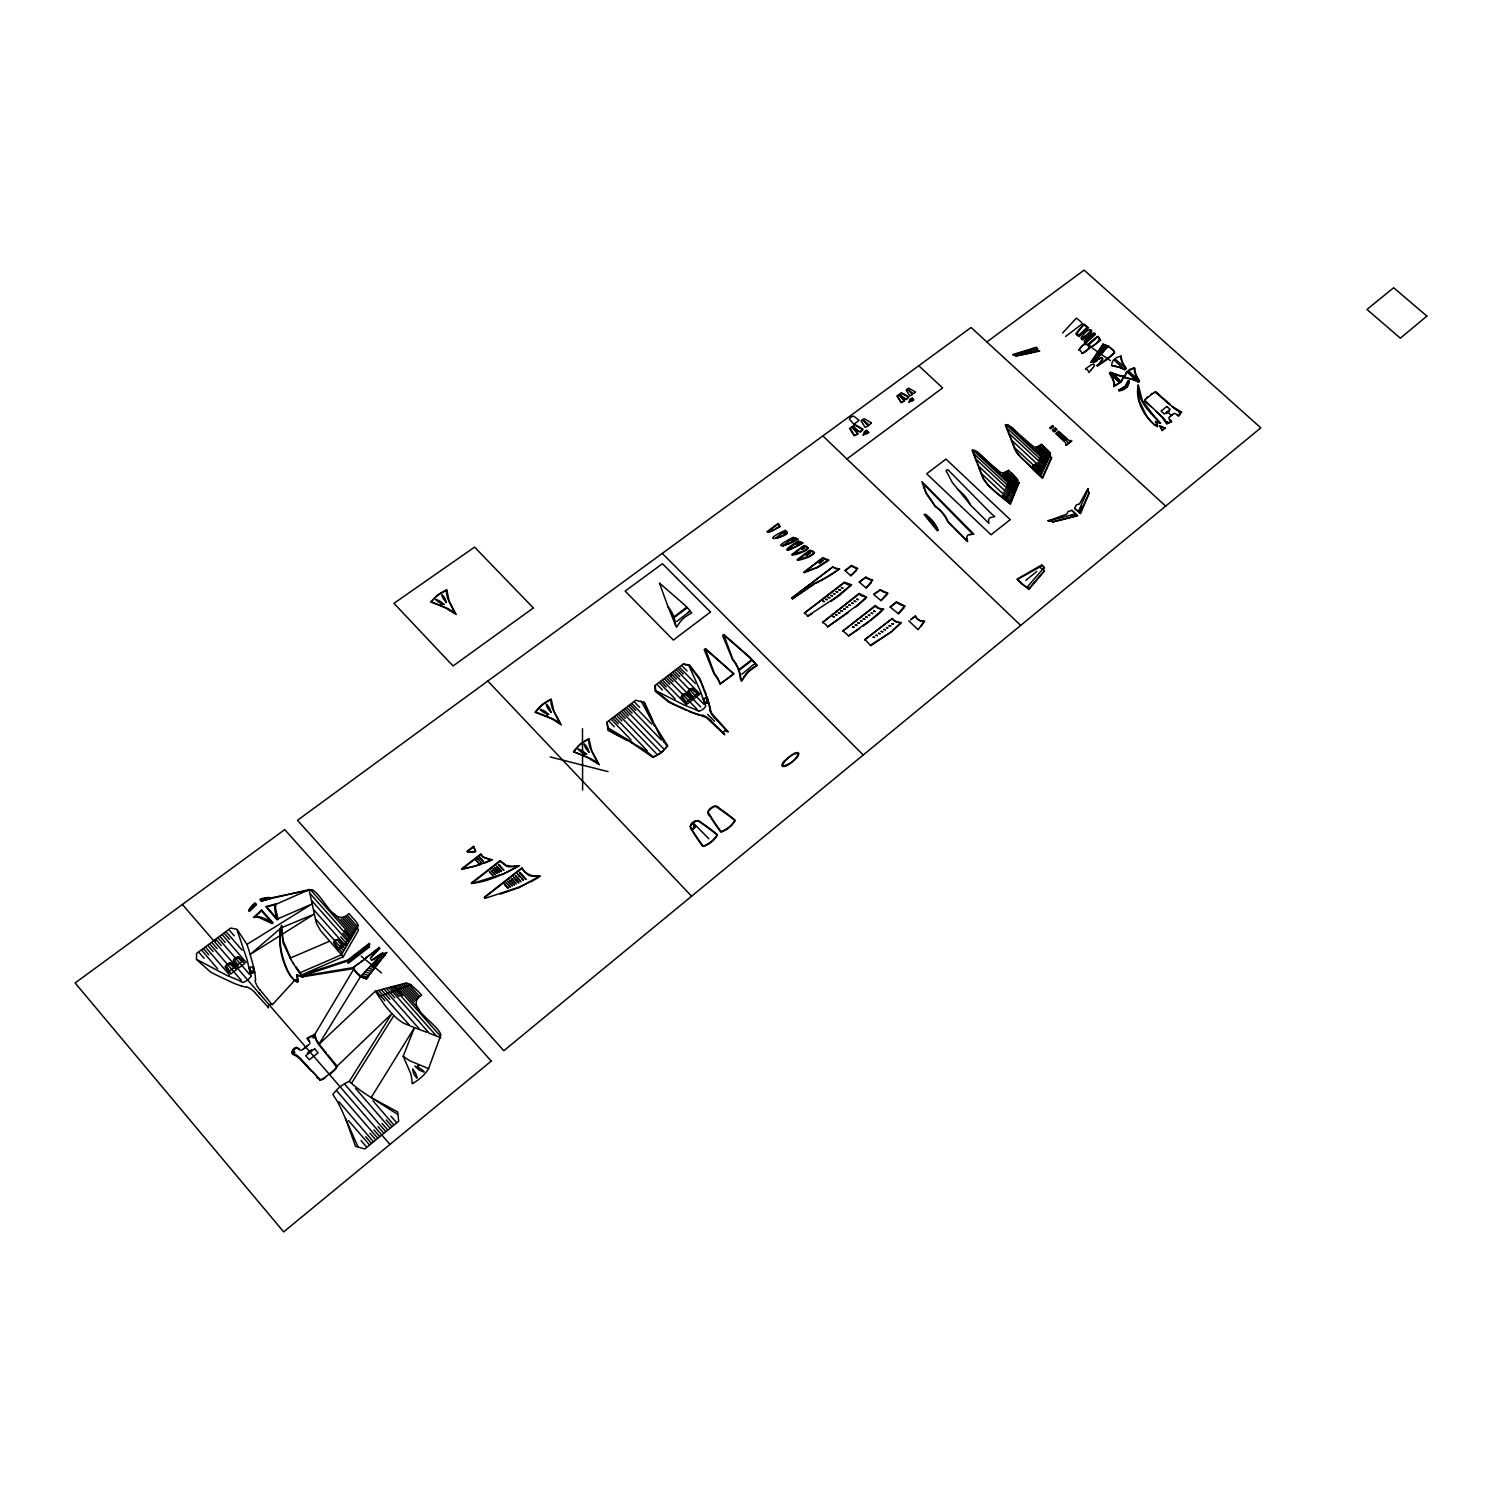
<?xml version="1.0" encoding="UTF-8"?>
<svg xmlns="http://www.w3.org/2000/svg" width="1502" height="1502" viewBox="0 0 1502 1502"><rect width="100%" height="100%" fill="white"/><g stroke="black" fill="none" stroke-linecap="round" stroke-linejoin="round"><path stroke-width="1.5" d="M281.193 927.842L250.196 954.465L314.068 914.211L281.193 927.842L283.089 942.918L290.881 959.496M416.505 1028.419L414.439 1027.65L403.193 1056.244A91.584 86.177 -5.3 0 0 410.271 1060.994L428.558 1068.598L440.893 1035.122C438.546 1023.669 402.743 1006.509 421.668 995.244A144.117 134.504 -21.8 0 0 417.5 990.7L410.309 984.43M694.468 825.706L695.107 827.433M694.112 825.218L694.224 826.663M694.093 825.011L693.811 827.865L695.069 827.64M693.98 828.128L693.53 828.879M1179.314 411.529L1180.966 412.168L1178.563 415.585L1175.428 413.651A3.304 2.61 25.1 0 0 1173.944 413.519L1168.95 417.518A3.304 2.61 25.1 0 0 1169.007 418.776L1171.091 421.555L1166.904 423.414L1164.914 419.79A13.387 10.57 24.8 0 0 1163.562 418.176L1161.759 416.467A64.304 49.979 25.2 0 1 1160.558 415.341L1145.031 400.715A11.021 8.655 24.6 0 1 1146.721 398.255L1152.71 393.543A11.002 8.636 24.6 0 1 1155.733 392.285L1157.347 393.843L1156.953 392.679M1138.047 386.615L1139.023 400.227L1145.632 414.158A46.224 36.179 25.1 0 0 1154.869 425.291L1157.235 425.46L1155.507 421.499L1160.07 422.963M798.876 753.572L798.764 754.192A10.889 9.688 19.4 0 1 797.074 757.44M781.904 765.551L782.016 764.893A10.908 9.725 19.9 0 1 783.725 761.627L793.45 753.722A10.889 9.688 20.1 0 1 797.205 752.577L797.956 752.577M1070.907 516.575L1072.954 515.806M274.96 905.95L275.204 904.636L309.074 889.672L261.404 900.749L260.334 899.792A22.624 20.502 -13.4 0 1 269.966 898.027M1146.308 401.898L1146.965 402.574M1118.765 390.088L1124.472 386.558L1125.88 388.117A18.737 14.738 23.2 0 1 1119.29 390.914L1118.708 390.426M905.068 606.17L896.45 601.795L889.991 606.902L898.553 613.849L904.035 607.878M640.641 701.19L644.471 702.41L652.675 720.472M318.499 1078.061L307.065 1065.688M318.649 1078.211L318.311 1077.647M270.379 898.609L261.217 901.313L260.053 899.266A23.187 20.99 -13.4 0 1 270.003 897.52M1174.282 408.394L1173.438 407.399M692.91 829.235L693.605 828.616M1040.604 476.078L1020.966 457.415A61.469 49.228 23 0 1 1019.576 455.782L1016.779 452.083A16.24 13.124 22.4 0 1 1015.953 450.656L1005.833 425.085L1008.067 425.404C1018.863 429.103 1028.72 454.824 1041.468 444.761L1048.321 451.069A14.757 11.941 22.7 0 1 1049.992 453.228L1049.86 456.345L1040.604 476.078L1042.332 477.674L1051.4 457.753M887.475 593.14A14.757 12.504 20.4 0 1 880.153 589.986L873.676 594.454L880.491 589.629M1018.731 482.855L1010.133 503.545L998.699 494.909A69.486 56.156 22.8 0 1 995.788 492.393L992.465 489.352A50.993 41.361 22.5 0 1 983.547 478.631L978.985 467.16M1036.868 571.417L1025.791 580.392M887.926 593.346L881.28 590.211M872.756 580.504L872.399 579.941A19.15 16.165 19.7 0 1 865.865 577.181M1090.583 362.62L1103.106 344.014L1107.087 345.986M753.891 664.635L754.173 664.278M1047.964 520.856L1066.777 514.21L1067.828 511.731L1071.977 510.211L1077.798 515.787L1052.508 522.114M688.348 612.046L689.193 611.689M693.436 827.996L693.004 828.973M1089.119 492.712L1080.238 512.971L1074.437 508.239L1080.445 513.665L1089.457 492.506M1081.59 508.971L1082.229 507.526M887.475 593.177L880.961 600.612L874.014 594.773M857.83 568.638L851.446 565.465L844.95 570.478L850.883 575.867L856.403 570.572M356.988 928.274L357.701 924.35A17.592 16.146 -10.6 0 0 356.068 921.608L348.933 913.591C334.139 928.63 323.099 894.141 311.684 889.635L269.928 898.14M1078.474 511.356L1088.161 489.37A3.229 2.628 24.4 0 0 1087.917 488.638L1088.349 488.544M717.43 835.093L717.299 834.549A200.517 189.44 8.1 0 0 701.734 822.871C696.384 816.9 686.639 824.391 692.084 830.644A187.562 165.783 22.4 0 0 702.748 846.377M977.145 462.203L972.62 450.506L974.873 450.825C985.744 454.599 995.619 480.696 1008.48 470.408A118.752 99.038 20.9 0 1 1012.292 474.05L1017.173 479.645L1005.458 500.147M1125.355 385.976L1128.227 380.569M1128.302 380.926L1125.862 385.976L1126.725 386.915A18.306 14.4 23.2 0 0 1128.734 380.926M386.878 952.362L366.037 979.097M583.734 754.962L583.152 754.267M418.626 1066.007L418.007 1065.218M735.022 821.012L731.718 825.311M717.224 835.525L714.013 839.693M1087.936 488.638L1079.431 504.052L1076.483 504.766L1074.737 507.995M440.424 604.799L441.381 604.743M1050.236 453.717L1041.618 468.887L1038.689 469.582L1036.906 472.755M356.913 928.443L341.405 954.784L299.574 972.939L301.714 976.15L348.539 960.717L369.924 944.195L369.248 943.425L347.844 959.947L301.113 975.173L343.226 956.793L358.527 930.226A4.994 4.6 -9.2 0 1 358.002 925.908M1101.905 359.898L1100.328 361.888M866.729 597.308L859.125 593.365L822.533 622.485A10.251 8.843 18.6 0 1 827.583 626.86M295.988 1055.005L291.707 1052.883L296.382 1047.401L299.968 1049.973A4.168 3.868 -19.4 0 0 301.883 1050.067L309.543 1044.04A4.168 3.868 -19 0 0 309.825 1042.238L307.854 1038.408L314.35 1035.122L354.153 968.49L302.296 976.882L296.645 974.948L297.565 980.524L294.711 980.318L272.256 1004.857L260.015 989.837M1073.141 516.031L1074.531 515.693M375.988 957.243L382.503 953.394L360.743 976.262L318.743 1044.51L336.523 1066.72A13.893 12.955 -19.5 0 1 333.651 1070.419L333.219 1070.795M215.875 940.045L215.03 939.632M357.927 1146.627L341.329 1109.227A127.463 117.719 -30.3 0 0 335.96 1099.239L332.9 1094.526A36.63 34.64 -22.3 0 1 349.271 1081.365L391.909 1013.587L336.523 1066.72M351.43 1083.299L393.862 1015.596M1145.331 399.194L1144.843 400.058A9.913 7.792 24.5 0 0 1144.486 400.903L1151.02 406.704M371.745 957.168L374.298 954.127M744.128 677.421L748.484 671.769M743.997 677.609L742.401 679.993A39.352 34.433 14.4 0 1 741.406 681.307L740.223 677.984A38.001 33.401 14.2 0 0 732.488 659.566L722.593 635.534L723.889 634.539L749.554 656.918L756.989 665.161M1044.566 567.812L1041.844 564.865L1016.948 579.228L1028.776 589.479L1044.547 570.91M1044.153 567.568L1027.199 587.094A17.048 14.175 24.6 0 1 1020.816 583.058L1017.567 579.397L1039.44 567.193A20.352 16.841 24 0 0 1041.862 565.428L1044.153 567.568A4.337 3.586 24.9 0 0 1044.097 571.06L1028.795 588.746L1027.462 586.794M1072.109 515.13L1070.982 516.425M357.927 924.988L344.127 945.284L340.372 946.316L337.518 950.559M907.921 397.41C906.382 402.217 897.839 393.43 901.463 393.205L908.203 397.054M797.036 757.552L792.418 761.871M920.801 626.578L924.744 621.208L923.786 621.152M886.969 594.811L880.961 600.612M335.472 1069.274L336.748 1067.415A12.504 11.678 -19.5 0 0 337.274 1066.42L327.736 1054.779M1097.511 365.981L1114.597 352.876L1114.015 351.43A34.79 27.374 22.6 0 0 1108.157 346.418L1094.076 362.02L1097.267 360.48M871.423 582.551L866.166 588.033L859.106 581.969L865.884 577.143M865.941 598.397L855.896 606.921M335.115 1069.687L333.782 1071.001M1090.996 369.999L1092.611 368.215M1090.884 370.13L1089.288 371.895M1099.22 363.766L1097.53 365.624M918.173 629.657L923.899 621.584L919.825 620.683A7.942 6.74 22.1 0 1 917.178 618.918L915.187 616.252L910.719 619.969M917.797 629.376L908.766 620.889M1097.286 365.249L1101.06 361.738M1096.986 365.568C1101.06 363.991 1112.888 356.518 1114.39 351.299A35.241 27.731 22.6 0 0 1108.401 346.155L1107.218 345.667M376.007 952.343L374.88 953.526M376.589 951.724L379.912 948.269L379.086 947.349L376.082 950.409M654.534 724.809L667.789 745.912L661.331 752.821L653.013 757.459L631.516 742.589M373.51 954.183L379.18 948.269L378.279 948.663M898.177 613.548L904.598 606.057A17.404 14.757 21.1 0 1 896.487 602.358L890.329 607.221M307.816 1045.599L305.995 1047.157M1170.208 416.317L1172.48 414.514M731.305 825.743L727.156 829.104M713.506 840.219L709.319 843.598M1066.326 445.193L1071.527 441.119M1062.571 333.069L1076.371 318.105L1079.093 320.226A34.246 26.848 21.5 0 1 1081.759 322.742L1082.229 323.944L1065.538 336.486M865.809 587.733L866.504 587.038A129.961 109.195 15.4 0 0 868.4 585.179L872.305 580.335A19.601 16.541 19.7 0 1 865.603 577.5L859.426 582.288M410.328 984.373A11.134 10.401 -8.4 0 1 406.666 982.871L375.312 991.189L318.743 1044.51L317.654 1043.008A21.986 20.484 -16.8 0 1 316.077 1040.173L314.35 1035.122M255.002 916.802L261.479 910.813L272.181 922.923M707.649 702.166L706.165 697.942M249.632 910.663L256.11 904.692L255.34 903.603A22.624 20.502 -13.4 0 0 249.069 910.7M1090.921 346.943L1088.65 344.897C1102.168 328.544 1102.393 342.062 1091.241 346.699M1086.265 342.738L1085.139 341.724C1085.646 335.997 1100.159 333.97 1093.418 333.069L1084.237 341.386L1085.965 342.963L1095.333 334.495M1078.53 335.753L1087.185 327.136A34.659 27.186 21.8 0 0 1084.106 324.732C1076.596 331.266 1071.846 343.582 1087.636 327.53M1080.971 337.95C1090.095 323.23 1098.732 331.266 1082.454 339.79C1076.709 338.551 1095.465 332.918 1090.133 329.82M1082.097 338.964L1091.184 330.722M748.691 671.582L757.083 665.292M1146.664 397.711L1147.641 396.847M317.767 1077.403L320.151 1079.731A13.931 12.992 -20.3 0 0 324.488 1077.704L324.958 1077.347M850.526 575.548L851.972 574.252A122.62 102.812 15.1 0 0 853.831 572.544L857.379 568.451A12.054 10.176 19 0 1 851.465 566.029L845.269 570.798M913.591 399.551L913.347 399.739A7.059 5.708 18.6 0 1 911.526 400.809L911.207 400.94M252.749 966.706L254.082 972.188L250.984 972.977L249.67 967.495L251.078 972.845L253.913 971.494M253.819 971.625L251.078 972.845M868.4 432.163L868.137 432.388A7.867 6.44 17.6 0 1 866.091 433.59L865.734 433.74M332.562 1071.377L325.577 1076.915M332.975 1071.733L330.515 1073.817M1073.292 515.956L1074.681 515.881L1073.066 515.224M912.634 617.829L915.619 616.12M741.819 674.304L753.46 664.56M837.215 570.403L838.642 569.22L835.281 568.451A5.952 5.05 18.4 0 1 832.897 566.855L791.948 598.284M911.676 618.617L910.569 619.5M792.23 762.021L787.48 765.288A12.26 10.927 19.1 0 1 784.964 766.264L784.363 766.377A8.449 7.529 19.2 0 1 783.575 766.471L782.899 766.508M376.458 949.452L373.885 952.174M714.539 721.26L707.649 714.426M1160.633 423.301L1155.507 421.499M1166.453 413.463L1169.345 411.154M374.261 951.198L371.67 953.92M892.432 618.467L864.664 639.777L892.057 618.674L892.789 619.575A8.824 7.51 21.3 0 0 896.112 621.941L900.543 622.992L892.376 630.54M676.726 621.49L688.892 612.046M372.064 952.944L369.454 955.647M880.322 608.573L879.121 608.197A8.73 7.435 20.5 0 1 878.257 607.803L875.272 605.531L842.829 631.047L875.272 606.132A9.219 7.848 20.5 0 0 880.041 608.93L882.8 609.399L871.104 619.65L848.555 635.928L859.726 628.531M307.29 1053.184L311.721 1049.691M1044.979 465.376L1039.084 459.631M305.713 1047.382L303.779 1048.753M369.849 954.69L363.935 959.928M484.564 897.633L521.87 868.438A26.905 24.727 5.2 0 0 528.084 874.784M970.123 504.672L988.842 523.316L988.654 519.692A5.013 4.131 22.6 0 1 989.349 518.359A4.412 3.642 22.6 0 1 990.306 517.57L994.793 516.613L993.366 515.393A101.648 82.028 23.2 0 1 989.874 512.22L947.724 469.544L945.997 470.595L952.343 482.517L970.254 504.691A36.33 30.115 20.8 0 0 957.619 489.333L957.581 489.408M822.533 622.485L859.106 593.985A7.754 6.59 19.7 0 0 861.66 595.843L866.297 597.101L857.154 605.4L827.64 626.841L848.142 612.628M367.615 956.417L360.63 962.444M738.853 669.648L751.732 659.641M739.115 670.399L752.239 660.185M471.59 883.458L500.11 861.284L506.136 865.903A13.105 12.016 2.9 0 0 509.572 866.879L518.472 865.809A96.823 87.416 0.9 0 1 505.573 872.737C495.397 877.6 481.767 883.063 471.252 883.082L500.204 860.59L506.024 865.321L513.121 866.504A16.053 14.72 2.9 0 0 514.435 866.354L519.636 865.659L502.475 874.539M1109.452 373.341L1119.591 382.578L1114.277 385.732M840.069 594.848L851.653 584.841L844.406 582.138L804.208 613.229L844.406 582.701A9.444 8.017 19 0 0 850.714 585.104L836.032 597.233L807.532 616.158L812.094 613.811M1122.67 362.62L1126.312 368.591L1114.822 358.809A18.249 14.307 23.5 0 1 1121.205 356.143L1121.581 359.297M461.827 869.264L480.847 854.6L482.067 856.215A8.449 7.735 1.4 0 0 483.325 857.323L490.891 859.97L479.814 864.345A146.783 130.655 -0.1 0 1 473.13 866.616L461.49 868.907L480.978 853.868L482.217 855.633M1092.592 368.178A13.574 10.664 22.4 0 0 1094.564 365.249L1093.456 364.028A10.12 7.961 22.9 0 0 1090.114 365.587L1085.477 368.891A5.257 4.149 22.6 0 1 1086.04 369.21M302.259 976.92L301.771 976.112L353.965 967.476L358.621 963.308M303.047 976.976L296.645 974.948M467.366 851.69L473.524 846.959L475.571 851.277A66.858 60.343 1.2 0 1 469.619 851.803L467.028 851.315L473.731 846.17L475.646 851.765A67.383 60.812 1.2 0 1 469.657 852.291L467.554 851.878M259.264 993.798L258.907 992.709L259.696 993.46M1091.241 347.225L1087.748 344.559L1097.887 336.279L1100.778 340.128L1091.56 346.981M804.096 572.487L822.852 558.181A11.528 9.744 17.9 0 0 827.996 560.359L816.224 567.7L803.777 572.168L822.796 557.636L828.954 560.171L817.989 567.324L804.265 572.656M361.944 960.792L358.133 964.34M797.487 560.077L809.86 550.69L814.46 552.605A36.067 30.434 16.3 0 1 808.714 556.341L797.149 559.739L809.747 550.201C822.983 552.886 801.824 560.265 797.656 560.227M376.12 957.168L373.942 958.633A9.725 8.993 -10 0 1 372.853 959.14L372.233 959.365M787.179 549.901L798.294 541.509L802.312 542.992C795.403 548.437 774.018 556.097 798.182 541.02L803.138 542.86L788.118 550.258M792.211 554.876L803.908 546.015L808.264 547.836A30.509 25.722 16.2 0 1 803.814 550.915L791.873 554.557L803.795 545.545C816.074 548.343 796.849 554.933 792.38 555.045M782.88 545.733L793.45 537.791C807.194 540.157 759.073 554.613 793.338 537.303L798.163 539.068L783.049 545.902M891.7 631.629L870.803 645.71L866.091 640.678A6.966 6.008 20.5 0 0 865.002 640.115M673.816 616.909L686.808 607.146M674.079 617.641L687.334 607.69M241.371 985.95A77.897 70.556 -13.3 0 1 232.904 982.834L216.344 975.023A169.67 152.284 -8.6 0 1 210.393 971.869L196.462 959.478L196.593 953.432L230.651 928.048L236.978 929.25L246.929 944.42L311.853 904.073L277.269 919.093L266.755 906.87L275.204 904.636M356.124 965.204L353.627 967.063M839.806 595.055L832.897 600.011M846.903 458.974L942.599 387.929L918.792 365.737M1098.751 359.429L1100.14 358.527A7.923 6.215 22.9 0 1 1100.928 358.208M864.401 432.313L866.861 430.492M986.833 341.968L1084.106 270.116L1260.816 427.845L503.827 1050.724L297.49 820.28L971.062 327.492L1165.683 506.136M863.988 433.346L862.974 435.242A7.247 5.933 17.6 0 0 864.758 434.191L864.42 433.796M910.005 399.663L912.202 398.049M909.649 400.583L908.766 402.254A6.515 5.276 18.5 0 0 910.343 401.353L910.343 401.334M865.922 624.1L879.083 613.698L883.758 609.042L882.782 608.967A12.298 10.458 20.4 0 1 880.829 608.704L880.604 608.648M833.272 566.611L791.61 597.965L792.474 598.81L813.258 584.184A35.522 30.453 18.9 0 1 814.948 583.208L822.946 579.284M864.608 625.039L863.312 625.977M378.617 955.347L382.785 952.906M378.053 955.741L376.176 957.769A12.41 11.472 -10 0 1 371.538 960.247M1150.983 394.219L1152.072 393.449M324.976 1078.004L323.474 1078.943M1097.436 359.86L1098.488 359.091A10.101 7.923 23 0 1 1101.811 357.457M334.477 1064.129L335.246 1065.031M1096.779 360.818L1093.907 362.376M832.239 600.481L830.925 601.382M726.592 829.48L721.711 831.883M708.737 843.974L703.837 846.415M1035.929 447.709L1041.468 444.235L1050.161 452.778M1002.848 473.43L1008.931 470.276M923.523 487.211L925.814 485.784M540.213 876.379C534.13 876.586 526 875.384 521.983 867.724L484.207 897.257L485.428 898.177M538.692 877.318L531.032 881.787M1119.197 390.182L1124.51 387.028L1125.561 387.816A18.287 14.382 23.2 0 1 1119.14 390.539M775.896 528.986L780.233 526.733L778.092 523.428L766.921 531.746C769.625 533.717 779.5 526.676 772.159 530.506M775.727 528.573L776.947 527.897A39.728 33.72 17 0 1 779.594 526.545L777.98 524.067L768.16 531.746A16.841 14.194 15.3 0 0 772.159 530.506M814.441 583.996L792.474 598.81M413.463 1082.98L412.149 1083.712A52.758 49.716 -20 0 0 410.684 1073.517L403.193 1056.244M529.793 881.899L527.164 883.307A105.572 95.49 1.5 0 1 518.81 887.156L486.761 897.839M290.43 957.525L283.596 941.792A52.345 47.951 -10.8 0 1 282.808 938.356L281.569 925.27C277.194 942.111 281.156 960.848 290.074 975.624A41.23 37.888 -12.6 0 0 290.543 976.3L296.72 981.839L298.166 980.712L297.34 975.756M1071.189 516.726L1072.071 516.275M815.83 583.245L819.641 581.387M587.301 739.829L588.465 739.228A46.994 42.018 11.2 0 0 590.155 747.977L597.608 763.016A87.416 79.794 5.6 0 0 590.943 758.773L573.989 751.864M322.986 1079.206L320.884 1080.051A12.56 11.716 -20.5 0 1 319.701 1080.389M821.031 580.73L839.712 568.901L836.539 568.432A7.623 6.459 18.4 0 1 835.656 568.15L834.868 567.812M1153.611 392.566L1155.169 392.022A9.894 7.773 24.6 0 1 1155.996 391.834L1156.596 392.754M519.072 887.588L539.913 875.966L531.332 876.117A9.162 8.449 4.3 0 1 529.098 875.253L528.178 874.708M378.861 996.671L410.778 984.73M518.96 887.626L500.485 894.047M901.744 401.973L904.204 400.884L901.895 397.561M501.668 874.333L471.759 883.645M485.803 862.636L492.543 859.782L485.315 857.886A9.857 9.012 1.5 0 1 483.644 856.947M485.09 862.899L483.437 863.519M251.792 971.231L251.96 971.174A3.68 3.342 -16.8 0 1 252.749 970.968L253.012 970.949M481.072 864.401L462.015 869.47M915.431 616.252L915.187 616.252A9.068 7.698 22.1 0 0 923.786 621.34M1012.705 354.641L1036.549 347.262L1037.751 348.633M969.616 534.75L973.934 534.149L921.871 481.616L926.208 493.67L935.37 506.606A36.067 30.096 20.4 0 1 947.762 521.795L967.626 541.659L967.044 538.411M1052.789 521.851L1077.009 515.562L1075.282 513.928L1050.78 520.462M721.223 832.014L720.66 831.826A186.792 164.3 22.8 0 1 709.995 816.206C702.992 811.493 715.872 801.655 719.552 808.508A199.484 187.769 10.1 0 1 735.079 820.092M484.733 897.839L485.822 897.558M705.039 702.673L707.724 702.054M707.799 702.598L705.189 702.748M371.482 960.078L370.412 958.483A16.672 15.489 -9.7 0 1 373.547 954.221M1050.33 520.537L1049.072 520.743A3.267 2.666 24 0 1 1048.114 520.499M1016.141 356.143L1039.741 350.98M1101.886 357.57L1102.919 358.753A13.537 10.608 22.5 0 1 1101.022 361.719M249.107 911.207L248.581 910.512A23.187 20.99 -13.4 0 1 254.889 903.059L255.715 903.171M417.8 1065.669L418.851 1065.575M249.651 911.151L256.579 904.411M582.964 754.642L583.921 754.586M1128.64 380.569L1129.166 381.02A18.756 14.757 23.2 0 1 1127.12 387.14L1126.406 387.103M1094.245 333.482L1085.139 341.724M1097.737 336.636L1088.65 344.897M683.26 664.241L688.967 665.386L699.143 678.622A159.888 142.671 6.8 0 1 701.49 683.842L707.123 698.261A70.744 62.877 11.4 0 1 709.207 705.489L710.014 709.639M431.281 602.002L448.065 608.704A85.914 75.119 0.1 0 1 454.58 612.816L447.727 598.566A46.149 39.765 4.9 0 1 446.338 590.324M550.201 756.952L608.047 771.615M701.415 715.759L706.034 717.487A13.706 12.185 14.5 0 1 706.635 717.862L724.64 734.76L724.415 733.389M382.109 954.54L384.963 955.31M380.682 955.91L383.761 956.736M379.274 957.281L382.559 958.182M377.866 958.67L381.395 959.628M376.495 960.06L380.231 961.073M375.106 961.449L379.105 962.538M374.017 962.575L378.185 963.702M372.928 963.702L377.284 964.885M371.614 965.073L376.195 966.312M370.299 966.462L375.106 967.757M368.61 968.283L373.679 969.654M366.939 970.104L372.289 971.55M365.193 972.038L370.825 973.559M363.578 973.991L369.361 975.568M361.963 975.718L368.065 977.37M246.347 987.34L241.371 985.95M1102.318 345.385L1107.274 346.755M1101.548 346.624L1106.242 347.92M1100.666 347.995L1105.247 349.271M1099.783 349.365L1104.139 350.567M1098.92 350.679L1103.069 351.825M1098.056 351.975L1101.98 353.064M1097.399 352.97L1101.135 354.003M1096.723 353.965L1100.29 354.941M1096.16 354.772L1099.577 355.711M1095.596 355.58L1098.863 356.481M1094.883 356.575L1097.943 357.42M1094.151 357.589L1097.042 358.377M1093.418 358.584L1096.122 359.335M1092.667 359.579L1095.183 360.273M1091.898 360.574L1094.245 361.212M702.41 715.572L697.886 714.295A69.355 60.606 14.7 0 1 690.094 711.479L674.736 704.494A152.059 130.524 15 0 1 669.179 701.678L655.717 690.789L655.304 685.588M699.143 715.14L688.517 711.291M1130.405 378.635L1138.91 381.94L1126.725 371.614A18.737 14.682 23.9 0 0 1124.679 377.715L1130.912 379.161M1117.432 366.995L1111.63 365.624A18.249 14.288 23.5 0 1 1113.658 359.691L1124.754 369.717L1118.108 366.826M1117.901 367.126L1116.906 366.469A15.395 12.11 23.3 0 0 1111.63 365.53M935.37 506.305L926.021 492.374L924.03 487.399L925.776 486.329L968.001 529.38A102.192 83.023 23 0 0 971.512 532.572L972.939 533.811L968.414 534.787A4.45 3.699 22.2 0 0 967.438 535.594A5.032 4.187 22.2 0 0 966.744 536.927L966.913 540.589L948.194 521.701A36.536 30.491 20.4 0 0 935.652 506.305M906.213 399.663L908.804 396.96L901.444 392.754L899.416 394.35M860.158 432.332L863.106 429.29L854.92 424.578L852.629 426.38M417.331 1028.72L426.812 1032.306M688.667 706.841L690.582 707.573A75.025 67.496 13 0 1 698.824 711.328M687.54 706.409L685.794 705.696A80.507 70.106 14.5 0 1 683.297 704.607L656.712 691.145M440.781 1037.751L428.859 1033.113M708.794 838.773L694.243 823.941M1102.975 344.334L1106.411 345.704M1106.523 345.385L1108.157 346.418M366.957 978.91L363.409 977.99M365.549 978.309L361.606 976.638M362.602 977.633L360.367 976.638A43.032 39.841 -8.5 0 1 353.89 969.785L353.364 967.269M1164.895 428.389L1160.445 426.474L1162.398 430.398M1081.421 506.061L1082.529 506.55M1081.102 506.812L1082.172 507.282M1080.764 507.563L1081.872 508.052M1080.689 507.77L1081.647 508.202M1080.088 509.047L1081.29 509.46L1080.126 508.54M1079.994 509.253L1081.046 509.873L1079.919 509.591M1079.656 510.06L1080.727 510.549M686.789 710.502L679.73 707.329M1179.333 411.51L1176.817 410.271M679.167 707.085L677.684 706.391M677.102 706.109L668.672 702.091L655.135 691.164L655.041 685.475L683.185 664.015L689.456 664.935L699.669 678.228L703.837 688.348M664.072 742.007L667.038 746.025A32.349 28.857 11.4 0 1 653.257 756.839L649.202 753.572A111.242 101.685 7.9 0 0 640.641 747.545L608.404 730.028L607.165 722.312M1080.013 511.469L1079.9 511.393A7.773 6.327 24.5 0 0 1079.544 510.699M626.785 740.204L607.991 730.329L606.902 722.218L635.721 700.214L644.095 702.729L658.683 733.558A106.304 93.537 16.7 0 0 664.053 742.007M671.206 674.342L670.117 674.492L671.037 675.956M1078.774 350.135L1085.12 342.681L1090.659 347.675L1081.703 353.552M197.532 959.872L226.013 974.967A90.345 81.634 -12.5 0 0 228.698 976.187L233.918 978.271A85.67 77.973 -23.1 0 1 242.78 982.477A12.88 11.716 -17.1 0 0 251.116 975.924M608.479 728.132L632.811 742.701M551.76 718.745L534.994 712.286L541.884 704.72L551.178 698.956L553.862 711.197L561.354 724.903L551.947 718.838M299.011 1048.978C295.462 1043.946 286.788 1053.653 296.345 1055.962M397.523 1114.277L367.934 1095.484M1039.44 567.193L1042.97 569.314M295.95 1055.042L296.645 1055.418A22.436 20.821 -22 0 1 299.292 1057.446L300.175 1058.29M1176.855 414.721L1178.676 416.185L1181.605 412.036L1173.531 407.249M367.164 1094.977L362.714 1092.01A117.7 110.679 -8.3 0 1 353.533 1085.139L349.29 1081.402M545.132 711.441L548.774 714.483L544.832 712.943A14.231 12.617 6.8 0 1 540.138 709.338A13.837 12.316 5.9 0 1 545.113 711.46M296.739 1056.206L300.7 1059.717M1092.386 348.107L1110.466 360.705M1067.04 438.753L1058.703 431.281L1055.831 433.515L1063.942 441.25M1033.207 446.394L1008.255 425.066L1005.213 424.615L1014.338 448.103M899.717 394.557L901.444 395.965M905.068 399.006L904.091 398.237M1000.125 472.097L975.042 450.469L971.982 450.018L976.732 462.316M852.967 426.606L855.145 428.408M418.72 1069.593L414.815 1066.101L419.077 1067.828A15.79 15.001 -16.2 0 1 424.146 1071.94A15.133 14.363 -12.8 0 1 418.739 1069.574M858.9 431.6L855.408 428.652M1039.234 467.535L1035.479 464.606L1033.864 465.113L1033.151 466.427L1036.23 469.882M1174.639 408.732L1175.052 409.013A13.274 10.401 25.1 0 0 1176.855 410.253M361.156 956.192L381.546 972.883M1169.87 404.094L1157.46 393.336M1169.57 404.32L1165.496 400.978M1168.03 403.099L1169.044 403.925M903.904 398.086L902.045 396.472M1170.039 404.751L1171.917 406.31A65.525 52.138 24.6 0 1 1173.156 407.399L1173.531 407.737M697.322 693.774L692.028 689.343L689.962 690.019L688.93 691.727L693.135 697.003M690.657 698.918L685.363 694.468L683.297 695.144L682.246 696.872L686.452 702.166M1166.528 401.804L1163.581 399.269M1163.637 399.363L1160.783 396.828M1157.291 393.655L1158.68 394.895M1158.53 394.819L1160.502 396.528M1167.242 411.717L1171.297 415.378M1079.018 349.853C1085.664 338.194 1095.352 347.901 1082.116 353.514A6.346 4.975 22.2 0 0 1079.093 349.778M341.48 943.594L337.443 939.933L335.34 940.646L334.176 942.411L337.274 946.823M1035.216 347.732L1038.915 351.092M1033.639 348.276L1037.15 351.468M1031.874 348.877L1035.291 351.994M1030.109 349.478L1033.357 352.444M1028.419 350.041L1031.498 352.857M1026.73 350.586L1029.659 353.252M1025.434 351.017L1028.213 353.552M1024.12 351.43L1026.767 353.852M1162.004 417.18L1166.716 423.94L1171.785 421.705L1170.208 420.128M1023.05 351.768L1025.584 354.078M1021.961 352.088L1024.383 354.303M1020.609 352.501L1022.881 354.585M1019.257 352.895L1021.398 354.866M1017.887 353.289L1019.896 355.129M1016.497 353.683L1018.375 355.392M1015.108 354.04L1016.835 355.636M1053.165 426.699L1050.893 428.464M1056.582 429.854L1055.286 428.652L1053.015 430.417L1054.31 431.618M1054.141 429.534L1055.455 430.736M1057.596 432.707L1068.673 442.921M242.047 961.58L238.029 957.863L235.889 958.595L234.669 960.398L237.71 964.847M233.936 967.701L229.9 963.965L227.76 964.716L226.52 966.518L229.581 970.987M1160.896 416.167L1156.221 411.642M1040.36 446.038L1049.842 454.824M1039.271 446.751L1049.41 456.139M1038.182 447.446L1048.865 457.34M1037.037 448.103L1048.302 458.542M1035.836 448.704L1047.739 459.743M1029.133 444.216L1047.176 460.945M1007.523 425.855L1046.612 462.147M1040.097 457.49L1046.181 463.311M1007.617 428.708L1045.692 464.08M1009.532 433.871L1044.585 466.446M1037.807 462.353L1043.89 468.192M1012.198 440.762L1043.139 469.544M1036.305 465.526L1042.407 471.365M1038.07 469.018L1039.403 470.257M1015.408 448.422L1041.599 472.811M1034.84 468.624L1040.942 474.482M1007.373 471.722L1017.286 480.997M1006.265 472.435L1018.018 483.437M1005.138 473.149L1017.549 484.752M1003.993 473.825L1017.061 486.085M1002.754 474.444L1016.572 487.38M996.033 469.882L1016.065 488.676M974.31 451.295L1015.577 489.971M1007.354 483.682L1015.164 491.004M974.573 454.355L1014.751 492.036M1006.415 485.953L1014.226 493.276M912.521 398.349L909.78 399.401L911.714 401.09A7.435 6.008 18.6 0 0 913.629 399.983L912.784 398.612M976.657 459.762L1013.719 494.533M1005.176 488.807L1013.005 496.148M979.342 466.803L1012.292 497.763M1003.693 492.074L1011.522 499.434M899.116 394.575L896.957 396.059L901.106 402.649L904.636 400.827M982.12 474.219L1010.677 501.048M1002.191 495.228L1010.02 502.588M710.99 720.885L723.926 733.427M822.852 435.937L1020.684 625.433M1071.677 510.455L1075.282 513.928M508.821 881.899L508.915 881.993A2.985 2.76 2 0 0 508.127 881.355M509.047 882.125L511.731 885.053M479.908 857.417L480.039 857.548A2.985 2.741 0.5 0 0 479.213 856.872A2.985 2.741 0.8 0 0 479.626 857.623L482.123 860.439M520.706 873.225L520.781 873.3A4.788 4.412 2.9 0 0 519.598 872.343A4.788 4.412 3.5 0 0 520.293 873.563L520.856 874.277M480.077 857.604L482.799 860.552A2.666 2.46 0.6 0 1 483.25 861.266A2.666 2.46 0.9 0 1 482.499 860.777L482.217 860.515M1011.39 472.623L1017.905 480.039M520.931 873.432L525.362 878.276A4.788 4.431 3.2 0 1 526.132 879.421M524.405 878.107L524.93 878.614A4.788 4.412 3.8 0 0 526.038 879.496M524.198 877.9L522.921 876.605M510.943 880.961L510.605 880.623A3.398 3.135 2.1 0 0 509.835 880.022A3.398 3.135 2.6 0 0 510.323 880.848L510.342 880.904M510.755 880.773L513.778 884.077A3.398 3.135 2.3 0 1 514.304 884.866M495.81 868.363L498.777 871.611A3.398 3.135 1.4 0 1 499.302 872.399M498.138 871.498L498.495 871.855A3.398 3.117 1.9 0 0 499.246 872.455M514.529 877.844L518.321 881.937M499.546 865.415L503.32 869.489A4.187 3.868 1.8 0 1 503.94 870.428A4.187 3.849 2.3 0 1 503.001 869.733L502.457 869.226M495.716 868.269L495.66 868.212A3.398 3.117 1.3 0 0 494.853 867.574M497.988 871.367L496.993 870.315M517.458 881.674L517.983 882.2A4.187 3.868 3.2 0 0 518.885 882.932A4.206 3.886 2.6 0 0 518.303 881.956M515.073 882.8L515.562 883.289A3.999 3.68 3 0 0 516.369 883.946A3.999 3.699 2.4 0 0 515.843 883.063L512.407 879.308A3.943 3.642 2.2 0 0 511.581 878.651A3.943 3.642 2.8 0 0 512.126 879.534L512.633 880.172M497.519 866.973L497.425 866.861A3.943 3.624 1.4 0 0 496.599 866.203A3.943 3.624 1.9 0 0 497.143 867.086L498.683 868.888M497.631 867.086L500.842 870.597A3.999 3.68 1.6 0 1 501.424 871.442M499.603 865.471L499.659 865.528A4.412 4.055 1.6 0 0 498.664 864.683M500.504 870.766L500.56 870.822A3.98 3.68 2.1 0 0 501.368 871.498M518.584 874.802L518.716 874.934A4.975 4.581 2.7 0 0 517.627 873.995M518.828 875.046L522.752 879.346A4.525 4.168 3 0 1 523.391 880.285A4.506 4.168 3.6 0 1 522.452 879.571L521.87 879.008M517.232 881.449L516.144 880.322M502.231 869.001L501.105 867.818M514.867 882.594L513.872 881.561M499.978 870.24L498.833 869.057M491.849 870.803L494.515 873.676M494.346 873.882L494.477 874.014A3.117 2.873 1.5 0 0 495.059 874.502M480.49 861.923L480.527 861.96A3.117 2.873 0.8 0 0 481.128 862.467A3.117 2.873 0.4 0 0 480.715 861.829L477.918 858.768A3.38 3.098 0.3 0 0 477.336 858.28A3.38 3.098 0.7 0 0 477.73 858.9L477.88 859.088M506.155 886.311L507.263 887.475M492.337 875.065L492.337 875.065A2.91 2.666 1.3 0 0 492.975 875.591A2.91 2.685 1 0 0 492.581 874.953L492.581 874.934M662.288 553.393L863.218 755.018M507.075 887.269L507.376 887.588A2.91 2.685 2.2 0 0 507.976 888.076M478.049 862.655L477.354 861.941M509.14 886.161L509.478 886.499A3.135 2.891 2.4 0 0 510.079 886.987M901.782 397.448L899.322 394.838M491.924 870.897L491.98 870.935A3.38 3.117 1 0 0 491.248 870.315A3.38 3.117 1.4 0 0 491.661 870.953L491.811 871.122M494.383 873.939L492.975 872.474M300.137 1058.328L301.489 1059.661M1154.062 416.016L1142.271 400.471L1138.253 384.812C1134.78 400.452 1144.299 417.481 1156.784 426.38L1157.742 425.61L1156.221 422.156M1153.254 415.735L1151.245 413.745M1153.592 416.073L1156.427 419.02M1152.898 415.416L1153.893 416.43M318.537 1078.887L316.64 1076.953M902.12 398.349L898.74 394.726L897.483 396.134L901.275 402.16M682.002 665.818L687.09 671M679.73 667.564L695.407 683.541M678.153 668.765L683.222 673.947M676.52 670.023L700.12 694.112M674.642 671.45L679.711 676.613M673.009 672.689L704.025 704.382M671.356 673.966L676.426 679.148M669.685 675.243L700.683 706.954M667.996 676.52L673.065 681.701M666.325 677.796L697.36 709.545M664.691 679.054L669.761 684.236M662.814 680.481L686.452 704.701M661.162 681.739L666.25 686.94M659.566 682.959L675.262 699.05M657.275 684.705L662.363 689.925M1155.169 417.162L1159.769 422.287M634.52 702.072L639.608 707.348M632.192 703.856L651.661 724.002M630.558 705.095L635.646 710.352M628.887 706.372L661.218 739.829M626.972 707.836L632.06 713.093M625.301 709.113L663.79 748.991M623.593 710.408L628.681 715.684M621.884 711.723L660.373 751.638M620.176 713.037L625.264 718.313M317.523 1077.065L312.36 1071.527M618.467 714.332L656.975 754.304M616.778 715.609L621.866 720.904M614.862 717.074L647.231 750.718M613.173 718.369L618.261 723.664M611.539 719.627L631.047 739.923M609.174 721.411L614.28 726.743M902.777 398.462L904.035 399.851M301.001 1059.229L301.958 1060.149M301.076 1060.112L311.365 1071.264M1151.283 413.707L1148.673 410.872M487.793 681.044L691.596 896.225M302.39 1060.675L307.103 1065.65M255.434 993.329L268.595 1007.673M522.715 876.379L521.044 874.502M726.912 731.061L714.745 717.956M1051.719 457.528L1042.538 478.368L1018.093 454.543M513.815 881.505L512.726 880.285M520.067 877.149L518.828 875.741M517.852 878.726L519.992 880.942A4.675 4.318 3.4 0 0 520.931 881.693A4.675 4.337 2.8 0 0 520.312 880.698L520.274 880.623M1156.39 419.058L1157.479 420.203M517.721 878.595L516.819 877.562M509.967 883.814L511.431 885.298A2.685 2.478 2.5 0 0 512.126 885.842M496.749 870.071L495.36 868.456A3.398 3.117 1.7 0 1 494.796 867.612M500.936 867.63L499.959 866.523M478.931 860.289L478.18 859.463M1063.754 440.443L1056.45 433.59L1058.722 431.825L1066.157 438.565A10.195 8.148 23.2 0 0 1069.405 440.537L1070.044 440.574A5.895 4.731 23.3 0 1 1071.546 441.081M494.834 871.198L496.43 872.831A2.666 2.46 1.7 0 0 497.124 873.357M343.226 956.793L320.977 931.071A72.847 66.745 -6.6 0 1 319.607 928.987L316.922 924.256A19.395 17.724 -10.3 0 1 316.19 922.435L308.999 889.297M1109.509 373.303L1109.678 373.472A23.901 18.869 22.9 0 1 1112.851 378.748L1113.358 379.968A15.959 12.579 23 0 1 1114.465 385.77M515.655 879.778L514.322 878.219M509.798 883.627L508.934 882.613M494.759 871.104L493.576 869.714A2.985 2.741 1.5 0 1 493.069 868.945M490.891 873.544L489.859 872.343A3.023 2.779 1.2 0 1 489.427 871.723M505.817 885.955L504.86 884.828A3.023 2.797 2.1 0 1 504.428 884.209M347.319 915.319L357.213 926.452M408.957 984.561L419.509 996.427M345.817 916.295L356.406 928.198M405.709 983.585L418.194 997.628M344.315 917.253L355.467 929.813M403.719 984.035L416.899 998.868M342.775 918.191L354.528 931.409M401.747 984.486L415.641 1000.125M341.161 919.017L353.59 933.005M399.776 984.955L414.458 1001.477M333.82 913.404L352.651 934.601M397.823 985.443L419.152 1009.475M310.914 890.254L351.693 936.215M395.852 985.913L440.086 1035.742M344.615 930.376L350.942 937.755M394.294 986.307L402.574 995.638M310.445 893.972L350.191 938.788M392.735 986.701L435.749 1035.197M342.925 933.23L349.253 940.627M390.839 987.227L399.119 996.539M311.74 900.656L348.333 941.942M388.943 987.715L428.539 1032.4M340.785 936.854L347.112 944.27M386.483 988.41L394.763 997.76M313.599 909.592L345.892 946.072M384.043 989.105L419.171 1028.795M338.269 941.097L344.596 948.513M381.47 989.874L389.731 999.206M339.734 945.603L341.123 947.18M315.983 919.506L343.32 950.428M378.973 990.719L409.351 1025.059M335.828 945.227L342.156 952.662M376.645 991.358L384.906 1000.707M1157.46 420.222L1158.774 421.705M328.9 941.529L290.093 958.163M229.074 929.907L234.199 935.821M390.933 1116.136L396.359 1122.388M226.295 931.972L242.141 950.203M372.947 1100.816L393.618 1124.641M224.361 933.418L229.487 939.313M386.277 1119.948L391.703 1126.218M222.371 934.901L246.253 962.407M355.561 1088.424L389.731 1127.833M220.099 936.591L225.225 942.486M382.052 1123.402L387.478 1129.673M218.109 938.074L249.463 974.272M344.916 1084.444L385.507 1131.288M216.081 939.576L221.207 945.49M378.072 1126.669L383.498 1132.94M182.362 904.486L389.957 1144.411M212.007 942.618L217.114 948.551M374.017 1129.973L379.443 1136.263M209.961 944.138L241.334 980.431M336.824 1090.921L377.434 1137.896M207.971 945.622L213.096 951.555M369.999 1133.24L375.444 1139.53M205.68 947.33L229.562 975.005M338.964 1101.755L373.172 1141.389M203.671 948.832L208.797 954.784M365.737 1136.714L371.182 1143.022M201.719 950.278L217.565 968.677M348.52 1120.586L369.248 1144.599M198.921 952.362L204.065 958.332M361.006 1140.562L366.469 1146.89M510.098 886.969A3.135 2.891 2 0 0 509.666 886.349L506.887 883.307A3.38 3.135 1.8 0 0 506.249 882.763M507.038 883.871L506.7 883.458A3.38 3.117 2.2 0 1 506.212 882.8M494.327 873.451L494.665 873.864A3.135 2.873 1.1 0 1 495.097 874.483M518.716 875.61L518.246 875.065A4.957 4.562 3.4 0 1 517.552 874.051M516.65 877.375L516.05 876.661A4.675 4.299 3.1 0 1 515.393 875.685A4.675 4.318 2.5 0 1 516.369 876.417L520.105 880.416M507.488 887.307L505.01 884.64A3.023 2.797 1.6 0 0 504.447 884.171M492.487 874.821L490.046 872.193A3.023 2.779 0.8 0 0 489.464 871.704M479.063 863.5A2.91 2.666 0.3 0 0 478.631 862.899L476.115 860.158A3.023 2.779 0.2 0 0 475.533 859.67A3.023 2.76 0.5 0 0 475.89 860.252L476.209 860.627M507.563 887.382L507.601 887.419A2.91 2.685 1.8 0 1 508.014 888.039M498.589 864.739A4.393 4.037 2.1 0 0 499.246 865.64L499.434 865.903M510.793 881.43L513.496 884.303A3.398 3.135 2.7 0 0 514.247 884.922M1148.072 410.102L1147.246 409.126A45.98 35.917 24.9 0 1 1137.709 386.577M508.859 882.519L508.615 882.218A2.985 2.76 2.4 0 1 508.07 881.411M326.31 1053.052L320.001 1045.204M852.329 427.131L857.492 432.707M319.682 1044.791L316.828 1040.435M1017.68 454.017L1016.159 451.858M1019.088 482.686L1010.339 504.184L988.091 485.409L983.228 478.8L978.647 467.441M302.766 976.6L296.326 967.081M1065.951 445.343L1071.733 440.818A3.98 3.192 23.3 0 0 1070.87 440.443M299.574 973.033L297.715 970.179M297.997 970.686L296.776 968.771M296.739 968.809L295.856 967.363M852.085 426.793L849.644 428.464L854.187 435.862L858.149 433.815M654.478 725.954L641.992 702.485M296.119 967.87L293.735 964.059M375.312 991.189L384.437 1004.688A82.066 76.733 -4.7 0 0 387.197 1008.161L390.614 1012.16A60.418 56.588 -6.6 0 0 403.456 1023.106L414.439 1027.65L371.144 1097.549L397.692 1111.987L398.668 1121.243L364.873 1148.936L355.561 1146.42L345.498 1118.277M292.928 962.782L293.679 964.096M292.89 962.82L290.919 959.459M1015.69 451.032L1014.451 448.347M689.23 666.287L700.458 691.352A82.516 73.335 10.5 0 1 701.321 693.68L702.185 696.365M316.64 1040.022L314.725 1034.352L306.99 1038.257L308.98 1041.205M807.532 616.158L807.156 615.426A3.811 3.267 17.8 0 0 804.546 613.529M1136.207 374.899L1139.417 381.546L1127.964 370.656A18.756 14.701 23.9 0 1 1134.498 367.896L1135.061 371.445M1112.757 379.518L1109.527 372.759L1120.285 382.653L1113.695 386.558L1113.846 385.62A13.33 10.514 23.1 0 0 1113.902 383.217L1113.827 382.879M713.375 672.258L704.194 649.596L705.508 648.582L734.084 673.929L719.927 684.067A38.188 33.72 13.5 0 0 714.051 673.797L713.581 672.727M1135.531 374.336L1136.056 375.556A23.75 18.531 24.1 0 0 1139.436 380.982L1128.471 371.088A18.306 14.363 23.9 0 1 1134.648 368.253M667.977 606.639L659.434 583.02A52.213 44.534 13.1 0 0 660.617 584.09L683.729 604.161A61.282 53.49 11.2 0 1 691.709 612.891L687.39 615.482A52.551 45.886 14.8 0 0 685.945 616.458L684.574 617.435A28.838 25.102 14 0 0 679.674 622.635L677.44 625.921A50.58 43.746 10.8 0 1 676.463 627.254L667.977 606.639A38.245 33.269 11 0 1 675.543 625.076M1135.944 374.261L1135.118 371.745M1122.463 362.113L1121.637 359.598M1112.944 379.968L1113.789 382.635M706.409 694.975L704.457 689.925M977.37 462.823L978.891 466.84M977.333 463.893L978.102 465.977M711.103 711.91L711.328 712.436A12.485 11.04 15.5 0 0 711.986 713.694L728.301 731.868L726.818 731.493A4.9 4.375 16 0 0 726.179 731.38M707.179 696.966L710.089 707.404M237.166 930.301L246.929 959.196A94.194 84.487 -20.4 0 1 247.642 961.881L248.75 967.044A81.521 74.912 -12.2 0 0 251.303 976.018M703.593 698.543L705.245 703.274M702.316 696.778L702.748 698.148A72.96 63.948 17.5 0 0 705.809 705.902A11.396 10.082 14.1 0 1 698.749 711.178M710.878 711.253L710.315 708.587M215.03 939.557L215.481 941.904M353.965 967.476L354.359 969.485A42.488 39.352 -8.5 0 0 360.743 976.262M1050.424 454.299L1050.461 454.43A4.206 3.398 23.1 0 0 1051.362 457.772M255.64 980.28L255.19 975.455A80.62 72.584 -20 0 0 253.688 967.081L248.975 950.447A184.352 163.174 -23.1 0 0 246.929 944.42M582.494 728.677L582.607 790.146M1085.833 368.572A6.365 5.013 22.6 0 1 1088.819 372.327M1125.937 368.797A23.694 18.475 23.7 0 1 1122.576 363.39L1122.069 362.189A15.978 12.467 23.5 0 1 1120.999 356.105M1118.352 366.901A23.901 18.813 23.4 0 1 1124.716 369.717M1125.111 377.791A18.287 14.344 23.9 0 1 1127.12 371.839L1138.253 381.902A23.957 18.888 23.9 0 0 1131.832 379.067M1125.111 377.715A15.433 12.147 23.8 0 1 1130.386 378.673M1135.531 374.336A16.034 12.523 24 0 1 1134.442 368.215M1091.034 362.32A9.068 7.134 22.8 0 1 1094.057 361.982M1171.898 406.329A65.525 52.138 24.6 0 1 1173.118 407.417M431.205 601.945A40.592 35.222 3.5 0 1 446.357 590.361M550.746 699.725A41.117 36.724 7.7 0 0 535.707 711.948L552.924 718.876A86.909 78.479 3.7 0 1 559.626 723.119L552.323 708.306A46.75 41.418 9.2 0 1 550.727 699.688M479.025 863.537A2.91 2.666 0.6 0 1 478.443 863.049M497.2 873.319A2.685 2.46 1.3 0 0 496.73 872.606L493.876 869.489A2.985 2.741 1.2 0 0 493.125 868.907M511.731 885.072A2.685 2.478 2.2 0 1 512.201 885.786M514.228 878.088A4.412 4.055 3 0 1 513.571 877.168M513.646 877.112A4.412 4.074 2.4 0 1 514.51 877.844M867.762 432.088A7.341 6.008 17.6 0 1 865.847 433.196L865.096 432.407L866.861 431.093A9.988 8.186 17.6 0 1 867.762 432.088M1089.1 492.731A4.243 3.436 24.6 0 1 1088.124 489.352M1048.922 520.725A4.281 3.511 24.1 0 1 1052.808 521.814M573.895 751.807A37.775 34.039 9.7 0 1 587.32 739.866M428.652 1068.654A41.343 38.977 -14.7 0 1 413.444 1082.942M277.307 919.055A29.214 26.567 -11.3 0 1 275.148 911.545L274.96 909.855A23.45 21.291 -11.6 0 1 274.922 905.95M280.555 927.804A90.101 83.042 -9.1 0 0 285.38 964.922L285.587 965.523A49.829 45.811 -12 0 0 294.43 980.524M267.976 1007.767A3.398 3.117 -18.1 0 1 272.482 1004.294M386.465 952.812A11.077 10.251 -8.8 0 1 382.503 953.47M272.219 922.885A29.74 26.98 -15.3 0 0 265.103 918.755L263.413 918.097A19.808 17.949 -14.7 0 0 255.002 916.577M246.628 986.795A25.928 23.675 -19.4 0 1 255.565 993.235M259.884 989.949A25.515 23.356 -15.8 0 1 255.002 980.431M1013.099 354.923A9.125 7.228 20.8 0 1 1016.159 356.105M892.376 618.505A8.956 7.641 21.3 0 0 898.271 622.241L901.444 622.654L892.038 631.384L873.469 643.175A67.909 58.766 23.5 0 0 870.428 645.391M843.204 631.328A18.418 15.902 19.4 0 1 848.517 635.966M837.271 570.441A97.837 82.141 15.4 0 1 822.908 579.209M1018.675 482.874A9.406 7.66 22.8 0 1 1017.511 480.077M721.054 831.582A186.286 163.868 22.8 0 1 710.446 815.999L708.005 812A18.493 16.785 17.3 0 1 715.234 806.18L719.251 808.865A198.959 187.281 10.1 0 1 734.741 820.449A17.592 15.94 16.8 0 1 732.394 823.828L729.822 826.457A23.769 21.535 16.4 0 1 728.17 827.79L725.015 829.855A17.611 15.978 16.6 0 1 721.091 831.601M717.017 834.924A17.667 16.09 16 0 1 714.614 838.285L712.136 840.82A23.863 21.723 15.6 0 1 710.333 842.284L707.16 844.368A17.686 16.128 15.8 0 1 703.199 846.152A187.055 165.351 22.4 0 1 692.553 830.418L690.113 826.4A18.568 16.935 16.4 0 1 697.416 820.524L701.453 823.227A199.991 188.952 8.1 0 1 716.98 834.868M723.363 733.502A3.004 2.666 16 0 1 727.062 730.592M702.617 715.102A22.887 20.39 14.3 0 1 711.103 720.791M714.633 718.031A22.661 20.033 15.9 0 1 709.47 709.77M1066.289 445.212A5.895 4.731 23.3 0 1 1065.819 443.897L1065.669 443.372A10.232 8.223 23 0 0 1063.716 440.48M275.41 907.602L278.039 919.168L277.119 919.862L265.723 906.626L275.936 903.922L275.41 907.471M893.296 623.856L891.7 623.649L893.296 623.856M885.448 629.713L883.833 629.507L885.448 629.713M886.48 627.573L888.058 627.911L886.499 627.498M889.09 625.621L890.686 625.958L889.09 625.621M878.501 633.337L880.097 633.694L878.501 633.337M881.186 631.422L882.763 631.779L881.186 631.422M823.359 560.546L822.026 560.396L823.359 560.546M872.624 613.36L871.029 613.154L872.587 613.567M873.601 611.183L875.197 611.521L873.62 611.107M873.113 637.148L874.708 637.486L873.131 637.073M875.816 635.252L877.412 635.59L875.816 635.252M818.947 562.668L820.28 562.931L818.984 562.555M820.561 561.579L821.894 561.842L820.561 561.523M865.809 617.097L867.405 617.435L865.847 616.947M868.419 615.125L870.015 615.463L868.438 615.05M810.46 552.736L809.127 552.529L810.46 552.736M859.538 623.161L857.924 622.955L859.538 623.161M860.571 621.002L862.167 621.359L860.608 620.87M863.199 619.049L864.795 619.331L863.199 619.049M804.659 548.249L803.326 548.099L804.659 548.249M806.048 554.839L807.363 555.102L806.048 554.782M807.663 553.75L808.996 553.975L807.663 553.75M853.155 603.353L851.559 603.147L853.155 603.428M854.169 601.213L855.764 601.476L854.169 601.213M852.629 626.86L854.206 627.198L852.629 626.785M856.797 599.26L858.374 599.617L856.797 599.185M855.276 624.907L856.891 625.189L855.276 624.907M797.468 544.325L796.135 544.118L797.468 544.325M797.731 543.086L799.064 543.348L797.769 542.992M801.711 549.169L803.044 549.432L801.73 549.075M846.264 607.015L847.86 607.352L846.283 606.939M848.912 605.081L850.507 605.419L848.949 604.949M791.197 540.382L792.53 540.589L791.197 540.382M792.812 539.293L794.126 539.575L792.831 539.199M840.425 590.004L838.829 589.798L840.425 590.004M841.439 587.864L843.016 588.221L841.458 587.808M839.862 612.947L838.247 612.741L839.843 613.023M840.932 610.845L842.528 611.107L840.932 610.845M843.617 608.93L845.213 609.211L843.617 608.93M785.152 533.003L783.8 532.853L785.152 533.003M833.535 593.647L835.112 593.985L833.554 593.572M832.84 616.533L834.436 616.89L832.859 616.458M836.182 591.732L837.759 592.07L836.22 591.581M835.544 614.637L837.14 614.994L835.563 614.562M827.114 599.542L825.518 599.336L827.114 599.617M828.203 597.439L829.799 597.721L828.203 597.439M830.869 595.543L832.465 595.825L830.869 595.543M822.814 601.232L824.41 601.57L822.833 601.157M798.426 753.046C796.454 759.712 789.17 765.194 782.354 766.039C784.344 759.392 791.61 753.891 798.426 753.046M1116.549 377.19L1110.748 372.346A23.713 18.531 23.2 0 0 1117.112 375.218L1118.539 375.65A19.019 14.87 23.2 0 0 1121.919 376.439A12.091 9.481 23.3 0 0 1123.402 376.495L1120.943 381.527L1116.549 377.19M1179.089 411.417L1179.671 412.975L1179.089 411.417M1124.078 376.138L1121.093 382.221L1110.034 372.365L1121.844 376.026A11.603 9.087 23.3 0 0 1123.327 376.12L1124.078 376.138M1033.526 464.794L1032.625 466.427L1037.694 472.097L1041.693 468.962L1035.535 464.174L1033.526 464.794M546.897 715.008L547.479 716.529L546.897 715.008M293.66 1051.682L292.702 1053.315L293.941 1053.916L294.88 1052.282L293.66 1051.682M682.584 694.431L680.969 697.059L685.569 702.842L691.54 698.242L685.757 693.38L682.584 694.431M682.941 694.788L681.664 696.89L687.278 703.95L692.516 699.894L685.456 693.962L682.941 694.788M689.249 689.287L687.653 691.915L692.253 697.679L698.186 693.098L692.422 688.254L689.249 689.287M689.606 689.643L688.329 691.746L693.962 698.768L699.181 694.731L692.122 688.817L689.606 689.643M850.808 416.936L849.437 419.189L853.849 424.259L859.106 420.391L853.662 416.092L850.808 416.936M573.539 751.62L587.244 757.29L599.354 764.818L591.713 750.906L588.915 738.477L579.941 744.185L573.539 751.62M743.941 676.801L742.608 678.829A50.899 44.497 13.9 0 1 741.65 680.199L740.711 677.984A38.508 33.851 14.2 0 0 732.882 659.322L723.889 635.139A52.57 45.248 16 0 0 725.109 636.21L748.578 656.618A61.676 54.41 14.6 0 1 756.726 665.48L752.427 668.146A52.964 46.618 18.4 0 0 751 669.141L749.648 670.155A29.064 25.496 17.5 0 0 744.804 675.487L743.941 676.801M334.984 940.233L333.538 942.449L338.626 949.677L344.24 945.378L337.593 939.332L334.984 940.233M227.027 963.871L225.056 966.762L228.511 971.794L235.007 966.894L230.463 962.688L227.027 963.871M227.384 964.303L225.863 966.537L230.876 973.897L236.696 969.503L230.069 963.383L227.384 964.303M235.176 957.75L233.204 960.642L236.64 965.655L243.136 960.773L238.593 956.586L235.176 957.75M235.532 958.182L233.993 960.416L239.025 967.757L244.826 963.383L238.198 957.262L235.532 958.182M430.867 601.758L444.404 607.24L456.251 614.543L449.173 601.363L446.807 589.61L437.702 594.886L430.943 601.645M915.225 391.853C913.366 397.11 908.86 387.422 906.138 390.088L909.78 395.871L912.446 394.707L907.302 388.98L908.748 388.154L915.225 391.853M871.31 422.813L869.376 425.141L862.448 419.602L868.156 426.042L865.133 427.375L861.115 420.879L864.119 418.664L871.31 422.813M862.11 429.797C860.289 435.054 850.845 425.366 854.957 425.085L862.411 429.384A26.585 21.723 16.9 0 1 862.11 429.797M1083.956 324.207L1075.714 333.688L1078.905 336.561L1088.537 327.849L1087.579 327.004A35.09 27.543 21.8 0 0 1084.331 324.47L1083.956 324.207M851.653 426.962L850.226 428.539L854.375 435.317A26.567 21.704 16.9 0 0 854.901 435.111L857.68 433.871L851.653 426.962M261.573 910.024L253.556 917.422L255.021 917.29A16.541 14.982 -14.6 0 1 258.663 917.346L272.144 923.599L273.101 922.885L261.573 910.024M868.644 432.482L868.456 432.651A8.28 6.778 17.6 0 1 866.297 433.909L864.138 432.032L866.579 430.229L868.644 432.482M1426.9 316.115L1400.352 338.175L1366.97 309.45L1393.668 287.746L1426.9 316.115M491.248 1061.088L283.671 1231.884L75.1 982.965L284.742 829.592L491.248 1061.088M1165.214 428.145L1162.079 430.642L1159.638 425.723L1165.214 428.145M1156.446 424.747L1157.441 426.643L1156.446 424.747M1166.866 406.479L1161.084 411.079L1164.35 414.026L1170.133 409.426L1166.866 406.479M1010.189 519.636L991.038 534.787L926.678 473.768L945.96 459.086L1010.189 519.636M314.631 1048.772L305.77 1055.737L309.262 1059.774L318.142 1052.789L314.631 1048.772M733.389 673.854L720.397 683.954A38.695 34.152 13.5 0 0 714.426 673.553L705.489 649.183A52.814 45.661 15.4 0 0 706.71 650.272L732.563 673.009A56.212 49.754 14 0 1 733.389 673.854M1053.465 426.455L1050.593 428.69L1049.616 427.788L1052.489 425.573L1053.465 426.455M1055.268 428.126L1052.395 430.342L1054.01 431.844L1056.882 429.61L1055.268 428.126M368.966 946.035L347.563 962.575L348.257 963.345L369.661 946.804L368.966 946.035M296.72 979.604L295.838 980.28L297.49 982.158L298.372 981.501L296.72 979.604M710.502 612.009L673.347 640.077L625.132 591.093L662.438 563.701L710.502 612.009M785.189 530.957L775.314 538.373A90.139 75.1 14 0 0 787.086 533.323L785.189 530.957M785.17 530.413C752.089 545.62 796.811 535.613 785.17 530.413M912.202 398.574L911.301 400.471A6.609 5.332 18.6 0 0 913.009 399.476A8.974 7.266 18.6 0 0 912.202 398.574M533.36 607.972L453.041 665.968L393.956 603.335L474.576 547.122L533.36 607.972M937.661 529.981L925.119 514.529A36.649 30.66 20.2 0 1 937.661 529.981M938.224 530.168L937.229 530.732L924.106 514.585L925.382 514.228A37.118 31.054 20.2 0 1 938.093 529.887L938.224 530.168M314.613 1036.136L312.773 1036.718L313.148 1037.976L314.988 1037.394L314.613 1036.136M254.533 972.395L250.684 973.371L249.276 967.588L253.143 966.612L254.533 972.395M1167.936 422.362L1166.134 421.762L1167.936 422.362M708.343 702.842L705.02 703.612L703.274 698.618L706.597 697.848L708.343 702.842M444.048 604.48L440.199 602.959A14.062 12.091 3 0 1 435.655 599.467A13.668 11.809 2.2 0 1 440.518 601.551L444.048 604.48M586.625 754.267L582.682 752.709A14.307 12.805 8.7 0 1 577.932 749.066A13.893 12.504 7.8 0 1 582.945 751.207L586.625 754.267M446.376 602.527L443.559 599.073A13.424 11.565 3.4 0 1 441.926 594.661A14.025 12.091 2.3 0 1 445.23 599.035L446.376 602.527M551.084 712.436L548.136 708.85A13.593 12.054 7.2 0 1 546.371 704.25A14.194 12.617 6 0 1 549.807 708.813L551.084 712.436M588.934 752.183L585.949 748.54A13.649 12.223 9.1 0 1 584.128 743.884A14.269 12.805 7.8 0 1 587.639 748.484L588.934 752.183M412.75 1069.18L413.425 1072.86A15.602 14.832 -13.6 0 0 417.049 1078.173A15.114 14.344 -16.8 0 0 415.303 1072.747L412.75 1069.18M693.624 825.593L693.567 824.598L693.661 825.612"/></g></svg>
